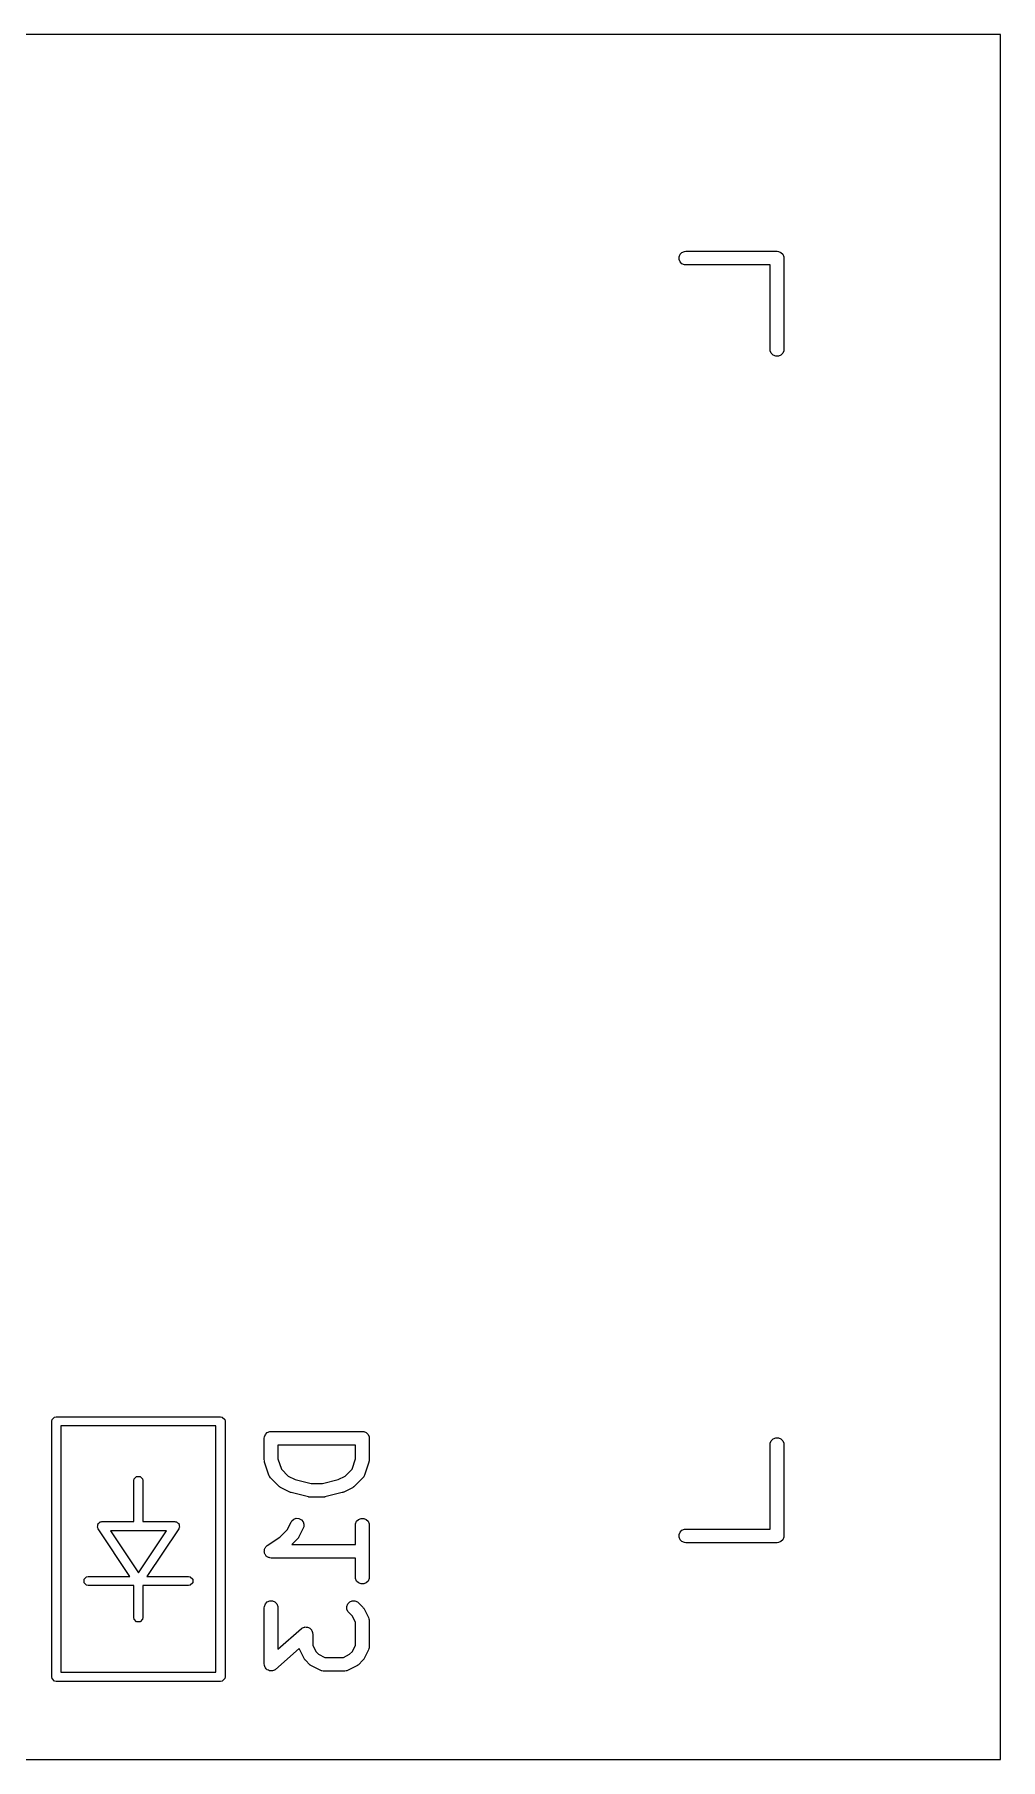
# Model space of a CAD drawing. Extents: x 100 to 190, y -154 to -36.
# Drawn here: x 151.26 to 161.85, y -114.22 to -95.32 of the extents above; entities that cross this region are included whole.
import ezdxf

# ---------------------------------------------------------------- set-up
doc = ezdxf.new("R2010")
doc.units = 0
doc.layers.add('BLACK', color=7, linetype='CONTINUOUS')

msp = doc.modelspace()

# ---------------------------------------------------------------- linework, layer by layer
at = {"layer": 'BLACK', "linetype": 'CONTINUOUS'}
for p, q in [((161.85, -95.325), (149.994871, -95.325)), ((161.85, -114.225), (161.85, -95.325)), ((158.33764, -97.733332), (158.358332, -97.71264)), ((158.358332, -97.71264), (158.385368, -97.701441)), ((158.385368, -97.701441), (158.4, -97.7)), ((158.4, -97.7), (159.4, -97.7)), ((159.4, -97.7), (159.414632, -97.701441)), ((159.414632, -97.701441), (159.441668, -97.71264)), ((159.441668, -97.71264), (159.46236, -97.733332)), ((158.326441, -97.760368), (158.33764, -97.733332)), ((158.326441, -97.789632), (158.326441, -97.760368)), ((158.33764, -97.816668), (158.326441, -97.789632)), ((158.358332, -97.83736), (158.33764, -97.816668)), ((158.385368, -97.848559), (158.358332, -97.83736)), ((158.4, -97.85), (158.385368, -97.848559)), ((159.325, -97.85), (158.4, -97.85)), ((159.325, -98.775), (159.325, -97.85)), ((159.46236, -97.733332), (159.473559, -97.760368)), ((159.473559, -97.760368), (159.475, -97.775)), ((159.475, -97.775), (159.475, -98.775)), ((159.326441, -98.789632), (159.325, -98.775)), ((159.33764, -98.816668), (159.326441, -98.789632)), ((159.358332, -98.83736), (159.33764, -98.816668)), ((159.385368, -98.848559), (159.358332, -98.83736)), ((159.441668, -98.83736), (159.414632, -98.848559)), ((159.46236, -98.816668), (159.441668, -98.83736)), ((159.473559, -98.789632), (159.46236, -98.816668)), ((159.475, -98.775), (159.473559, -98.789632)), ((159.414632, -98.848559), (159.385368, -98.848559)), ((151.45, -110.51875), (151.453806, -110.499616)), ((151.45, -113.31875), (151.45, -110.51875)), ((151.453806, -110.499616), (151.480866, -110.472556)), ((151.480866, -110.472556), (151.5, -110.46875)), ((151.5, -110.46875), (153.3, -110.46875)), ((153.3, -110.46875), (153.319134, -110.472556)), ((153.319134, -110.472556), (153.346194, -110.499616)), ((153.346194, -110.499616), (153.35, -110.51875)), ((153.35, -110.51875), (153.35, -113.31875)), ((151.55, -110.56875), (151.55, -113.26875)), ((153.25, -110.56875), (151.55, -110.56875)), ((153.25, -113.26875), (153.25, -110.56875)), ((153.779819, -110.704464), (153.78126, -110.689832)), ((153.779819, -110.942559), (153.779819, -110.704464)), ((153.78126, -110.689832), (153.792459, -110.662796)), ((153.792459, -110.662796), (153.813151, -110.642104)), ((153.813151, -110.642104), (153.840187, -110.630905)), ((153.840187, -110.630905), (153.854819, -110.629464)), ((153.854819, -110.629464), (154.854819, -110.629464)), ((154.854819, -110.629464), (154.869451, -110.630905)), ((154.869451, -110.630905), (154.896487, -110.642104)), ((154.896487, -110.642104), (154.917179, -110.662796)), ((154.917179, -110.662796), (154.928378, -110.689832)), ((154.928378, -110.689832), (154.929819, -110.704464)), ((154.929819, -110.704464), (154.929819, -110.942559)), ((159.326441, -110.760368), (159.33764, -110.733332)), ((159.33764, -110.733332), (159.358332, -110.71264)), ((159.358332, -110.71264), (159.385368, -110.701441)), ((159.385368, -110.701441), (159.414632, -110.701441)), ((159.414632, -110.701441), (159.441668, -110.71264)), ((159.441668, -110.71264), (159.46236, -110.733332)), ((159.46236, -110.733332), (159.473559, -110.760368)), ((153.780548, -110.949964), (153.779819, -110.942559)), ((154.779819, -110.779464), (153.929819, -110.779464)), ((153.929819, -110.779464), (153.929819, -110.930388)), ((153.929819, -110.930388), (153.96799, -111.044902)), ((154.741648, -111.044901), (154.779819, -110.930389)), ((154.779819, -110.930389), (154.779819, -110.779464)), ((154.929819, -110.942559), (154.929089, -110.949965)), ((159.325, -110.775), (159.326441, -110.760368)), ((159.325, -111.7), (159.325, -110.775)), ((159.473559, -110.760368), (159.475, -110.775)), ((159.475, -110.775), (159.475, -111.775)), ((152.353806, -111.149616), (152.380866, -111.122556)), ((152.380866, -111.122556), (152.419134, -111.122556)), ((152.419134, -111.122556), (152.446194, -111.149616)), ((153.780408, -110.951939), (153.780548, -110.949964)), ((153.780998, -110.954536), (153.780408, -110.951939)), ((153.78126, -110.957191), (153.780998, -110.954536)), ((153.782018, -110.959022), (153.78126, -110.957191)), ((153.783668, -110.966276), (153.782018, -110.959022)), ((153.831287, -111.109133), (153.783668, -110.966276)), ((153.837281, -111.122558), (153.831287, -111.109133)), ((153.839046, -111.124593), (153.837281, -111.122558)), ((153.840078, -111.127084), (153.839046, -111.124593)), ((153.849405, -111.138449), (153.840078, -111.127084)), ((153.96799, -111.044902), (154.042103, -111.119015)), ((154.042103, -111.119015), (154.11909, -111.157508)), ((154.590547, -111.157508), (154.667534, -111.119014)), ((154.667534, -111.119014), (154.741648, -111.044901)), ((154.869561, -111.127084), (154.860233, -111.138449)), ((154.870592, -111.124593), (154.869561, -111.127084)), ((154.872357, -111.122559), (154.870592, -111.124593)), ((154.878351, -111.109133), (154.872357, -111.122559)), ((154.92597, -110.966277), (154.878351, -111.109133)), ((154.927619, -110.959021), (154.92597, -110.966277)), ((154.928378, -110.957191), (154.927619, -110.959021)), ((154.928639, -110.954537), (154.928378, -110.957191)), ((154.92923, -110.95194), (154.928639, -110.954537)), ((154.929089, -110.949965), (154.92923, -110.95194)), ((152.35, -111.16875), (152.353806, -111.149616)), ((152.35, -111.61875), (152.35, -111.16875)), ((152.446194, -111.149616), (152.45, -111.16875)), ((152.45, -111.16875), (152.45, -111.61875)), ((153.944643, -111.233687), (153.849405, -111.138449)), ((153.950393, -111.238407), (153.944643, -111.233687)), ((153.951692, -111.239904), (153.950393, -111.238407)), ((153.953946, -111.241323), (153.951692, -111.239904)), ((153.956008, -111.243015), (153.953946, -111.241323)), ((153.95784, -111.243773), (153.956008, -111.243015)), ((153.964135, -111.247736), (153.95784, -111.243773)), ((154.059373, -111.295355), (153.964135, -111.247736)), ((154.060442, -111.295764), (154.059373, -111.295355)), ((154.060878, -111.296087), (154.060442, -111.295764)), ((154.067014, -111.298279), (154.060878, -111.296087)), ((154.073104, -111.30061), (154.067014, -111.298279)), ((154.073644, -111.300648), (154.073104, -111.30061)), ((154.074724, -111.301034), (154.073644, -111.300648)), ((154.2652, -111.348653), (154.074724, -111.301034)), ((154.11909, -111.157508), (154.292624, -111.200892)), ((154.292624, -111.200892), (154.417013, -111.200892)), ((154.417013, -111.200892), (154.590547, -111.157508)), ((154.634913, -111.301034), (154.444437, -111.348653)), ((154.635992, -111.300648), (154.634913, -111.301034)), ((154.636532, -111.30061), (154.635992, -111.300648)), ((154.642613, -111.298282), (154.636532, -111.30061)), ((154.648759, -111.296087), (154.642613, -111.298282)), ((154.649194, -111.295764), (154.648759, -111.296087)), ((154.650264, -111.295355), (154.649194, -111.295764)), ((154.745502, -111.247736), (154.650264, -111.295355)), ((154.751798, -111.243772), (154.745502, -111.247736)), ((154.753628, -111.243015), (154.751798, -111.243772)), ((154.755686, -111.241325), (154.753628, -111.243015)), ((154.757945, -111.239904), (154.755686, -111.241325)), ((154.759244, -111.238405), (154.757945, -111.239904)), ((154.764994, -111.233687), (154.759244, -111.238405)), ((154.860233, -111.138449), (154.764994, -111.233687)), ((154.267736, -111.349028), (154.2652, -111.348653)), ((154.268758, -111.349451), (154.267736, -111.349028)), ((154.27427, -111.349993), (154.268758, -111.349451)), ((154.279744, -111.350803), (154.27427, -111.349993)), ((154.280836, -111.35064), (154.279744, -111.350803)), ((154.28339, -111.350892), (154.280836, -111.35064)), ((154.426247, -111.350892), (154.28339, -111.350892)), ((154.4288, -111.35064), (154.426247, -111.350892)), ((154.429893, -111.350803), (154.4288, -111.35064)), ((154.435366, -111.349993), (154.429893, -111.350803)), ((154.440879, -111.349451), (154.435366, -111.349993)), ((154.4419, -111.349028), (154.440879, -111.349451)), ((154.444437, -111.348653), (154.4419, -111.349028)), ((151.950951, -111.678453), (151.953806, -111.664178)), ((151.953806, -111.685366), (151.950951, -111.678453)), ((151.953806, -111.649616), (151.957446, -111.645975)), ((151.953806, -111.664178), (151.953806, -111.649616)), ((151.953806, -111.687884), (151.953806, -111.685366)), ((151.955576, -111.689654), (151.953806, -111.687884)), ((151.958397, -111.696485), (151.955576, -111.689654)), ((151.957446, -111.645975), (151.958456, -111.640928)), ((152.306574, -112.21875), (151.958397, -111.696485)), ((151.958456, -111.640928), (151.970569, -111.632852)), ((151.970569, -111.632852), (151.980866, -111.622556)), ((151.980866, -111.622556), (151.988203, -111.621096)), ((151.988203, -111.621096), (151.990297, -111.619701)), ((151.990297, -111.619701), (151.992751, -111.620191)), ((151.992751, -111.620191), (152, -111.61875)), ((152, -111.61875), (152.35, -111.61875)), ((152.45, -111.61875), (152.8, -111.61875)), ((152.841602, -111.696485), (152.493426, -112.21875)), ((152.8, -111.61875), (152.807248, -111.620191)), ((152.807248, -111.620191), (152.809703, -111.619701)), ((152.809703, -111.619701), (152.811796, -111.621096)), ((152.811796, -111.621096), (152.819134, -111.622556)), ((152.819134, -111.622556), (152.82943, -111.632852)), ((152.82943, -111.632852), (152.841544, -111.640928)), ((152.841544, -111.640928), (152.842553, -111.645975)), ((152.844422, -111.689655), (152.841602, -111.696485)), ((152.842553, -111.645975), (152.846194, -111.649616)), ((152.846194, -111.687884), (152.844422, -111.689655)), ((152.846194, -111.649616), (152.846194, -111.664178)), ((152.846194, -111.664178), (152.849049, -111.678454)), ((152.849049, -111.678454), (152.846194, -111.685366)), ((152.846194, -111.685366), (152.846194, -111.687884)), ((154.031275, -111.707656), (154.073451, -111.623304)), ((154.073451, -111.623304), (154.081283, -111.610861)), ((154.081283, -111.610861), (154.103391, -111.591688)), ((154.103391, -111.591688), (154.131152, -111.582434)), ((154.131152, -111.582434), (154.160342, -111.584508)), ((154.207615, -111.690386), (154.159996, -111.785624)), ((154.160342, -111.584508), (154.186517, -111.597596)), ((154.186517, -111.597596), (154.20569, -111.619703)), ((154.20569, -111.619703), (154.214944, -111.647465)), ((154.21287, -111.676655), (154.207615, -111.690386)), ((154.214944, -111.647465), (154.21287, -111.676655)), ((154.779819, -111.656845), (154.78126, -111.642213)), ((154.779819, -111.867559), (154.779819, -111.656845)), ((154.78126, -111.642213), (154.792459, -111.615177)), ((154.792459, -111.615177), (154.813151, -111.594485)), ((154.813151, -111.594485), (154.840187, -111.583286)), ((154.840187, -111.583286), (154.869451, -111.583286)), ((154.869451, -111.583286), (154.896487, -111.594485)), ((154.896487, -111.594485), (154.917179, -111.615177)), ((154.917179, -111.615177), (154.928378, -111.642213)), ((154.928378, -111.642213), (154.929819, -111.656845)), ((154.929819, -111.656845), (154.929819, -112.228273)), ((152.093426, -111.71875), (152.399999, -112.178611)), ((152.706574, -111.71875), (152.093426, -111.71875)), ((152.399999, -112.178611), (152.706574, -111.71875)), ((153.801841, -111.889471), (153.813099, -111.88025)), ((153.813099, -111.88025), (153.813151, -111.880199)), ((153.813151, -111.880199), (153.813173, -111.880189)), ((153.813173, -111.880189), (153.813216, -111.880155)), ((153.813216, -111.880155), (153.949894, -111.789036)), ((153.949894, -111.789036), (154.031275, -111.707656)), ((154.145947, -111.805116), (154.083504, -111.867559)), ((154.083504, -111.867559), (154.779819, -111.867559)), ((154.150667, -111.799365), (154.145947, -111.805116)), ((154.152164, -111.798067), (154.150667, -111.799365)), ((154.153583, -111.795812), (154.152164, -111.798067)), ((154.155275, -111.793751), (154.153583, -111.795812)), ((154.156033, -111.791918), (154.155275, -111.793751)), ((154.159996, -111.785624), (154.156033, -111.791918)), ((158.326441, -111.760368), (158.33764, -111.733332)), ((158.326441, -111.789632), (158.326441, -111.760368)), ((158.33764, -111.816668), (158.326441, -111.789632)), ((158.33764, -111.733332), (158.358332, -111.71264)), ((158.358332, -111.83736), (158.33764, -111.816668)), ((158.358332, -111.71264), (158.385368, -111.701441)), ((158.385368, -111.848559), (158.358332, -111.83736)), ((158.385368, -111.701441), (158.4, -111.7)), ((158.4, -111.85), (158.385368, -111.848559)), ((158.4, -111.7), (159.325, -111.7)), ((159.4, -111.85), (158.4, -111.85)), ((159.414632, -111.848559), (159.4, -111.85)), ((159.441668, -111.83736), (159.414632, -111.848559)), ((159.46236, -111.816668), (159.441668, -111.83736)), ((159.473559, -111.789632), (159.46236, -111.816668)), ((159.475, -111.775), (159.473559, -111.789632)), ((153.779819, -111.94248), (153.78126, -111.935275)), ((153.78126, -111.949764), (153.779819, -111.94248)), ((153.78126, -111.927927), (153.784101, -111.921066)), ((153.78126, -111.935275), (153.78126, -111.927927)), ((153.78126, -111.957191), (153.78126, -111.949764)), ((153.784072, -111.963979), (153.78126, -111.957191)), ((153.785498, -111.971188), (153.784072, -111.963979)), ((153.784101, -111.921066), (153.785558, -111.913786)), ((153.789617, -111.977366), (153.785498, -111.971188)), ((153.785558, -111.913786), (153.789646, -111.90768)), ((153.792459, -111.984227), (153.789617, -111.977366)), ((153.789646, -111.90768), (153.792459, -111.900891)), ((153.792459, -111.900891), (153.797709, -111.89564)), ((153.797654, -111.989422), (153.792459, -111.984227)), ((153.801731, -111.995537), (153.797654, -111.989422)), ((153.797709, -111.89564), (153.801841, -111.889471)), ((153.8079, -111.999668), (153.801731, -111.995537)), ((153.813151, -112.004919), (153.8079, -111.999668)), ((153.81994, -112.007731), (153.813151, -112.004919)), ((153.826046, -112.01182), (153.81994, -112.007731)), ((153.833326, -112.013276), (153.826046, -112.01182)), ((153.840187, -112.016118), (153.833326, -112.013276)), ((153.854663, -112.017543), (153.840187, -112.016118)), ((153.85474, -112.017559), (153.854663, -112.017543)), ((153.854766, -112.017553), (153.85474, -112.017559)), ((153.854819, -112.017559), (153.854766, -112.017553)), ((154.779819, -112.017559), (153.854819, -112.017559)), ((154.779819, -112.228273), (154.779819, -112.017559)), ((151.803806, -112.249616), (151.830866, -112.222556)), ((151.803806, -112.287884), (151.803806, -112.249616)), ((151.830866, -112.222556), (151.85, -112.21875)), ((151.85, -112.21875), (152.306574, -112.21875)), ((152.493426, -112.21875), (152.95, -112.21875)), ((152.95, -112.21875), (152.969134, -112.222556)), ((152.969134, -112.222556), (152.996194, -112.249616)), ((152.996194, -112.249616), (152.996194, -112.287884)), ((154.78126, -112.242905), (154.779819, -112.228273)), ((154.792459, -112.269941), (154.78126, -112.242905)), ((154.928378, -112.242905), (154.917179, -112.269941)), ((154.929819, -112.228273), (154.928378, -112.242905)), ((151.830866, -112.314944), (151.803806, -112.287884)), ((151.85, -112.31875), (151.830866, -112.314944)), ((152.35, -112.31875), (151.85, -112.31875)), ((152.35, -112.66875), (152.35, -112.31875)), ((152.95, -112.31875), (152.45, -112.31875)), ((152.45, -112.31875), (152.45, -112.66875)), ((152.969134, -112.314944), (152.95, -112.31875)), ((152.996194, -112.287884), (152.969134, -112.314944)), ((154.813151, -112.290633), (154.792459, -112.269941)), ((154.840187, -112.301832), (154.813151, -112.290633)), ((154.869451, -112.301832), (154.840187, -112.301832)), ((154.896487, -112.290633), (154.869451, -112.301832)), ((154.917179, -112.269941), (154.896487, -112.290633)), ((153.779819, -112.561607), (153.78126, -112.546975)), ((153.779819, -113.180654), (153.779819, -112.561607)), ((153.78126, -112.546975), (153.792459, -112.519939)), ((153.792459, -112.519939), (153.813151, -112.499247)), ((153.813151, -112.499247), (153.840187, -112.488048)), ((153.840187, -112.488048), (153.869451, -112.488048)), ((153.869451, -112.488048), (153.896487, -112.499247)), ((153.896487, -112.499247), (153.917179, -112.519939)), ((153.917179, -112.519939), (153.928378, -112.546975)), ((153.928378, -112.546975), (153.929819, -112.561607)), ((153.929819, -112.561607), (153.929819, -113.015371)), ((154.686021, -112.546976), (154.697219, -112.51994)), ((154.686021, -112.576239), (154.686021, -112.546976)), ((154.69722, -112.603275), (154.686021, -112.576239)), ((154.697219, -112.51994), (154.717912, -112.499247)), ((154.706548, -112.614641), (154.69722, -112.603275)), ((154.745561, -112.653653), (154.706548, -112.614641)), ((154.717912, -112.499247), (154.744948, -112.488048)), ((154.744948, -112.488048), (154.774211, -112.488048)), ((154.774211, -112.488048), (154.801247, -112.499246)), ((154.801247, -112.499246), (154.812612, -112.508573)), ((154.812612, -112.508573), (154.860232, -112.556192)), ((154.860232, -112.556192), (154.86495, -112.561941)), ((154.86495, -112.561941), (154.86645, -112.563242)), ((154.86645, -112.563242), (154.867872, -112.565501)), ((154.867872, -112.565501), (154.86956, -112.567558)), ((154.86956, -112.567558), (154.870317, -112.569385)), ((154.870317, -112.569385), (154.874282, -112.575685)), ((154.874282, -112.575685), (154.921901, -112.670923)), ((152.353806, -112.687884), (152.35, -112.66875)), ((152.380866, -112.714944), (152.353806, -112.687884)), ((152.419134, -112.714944), (152.380866, -112.714944)), ((152.446194, -112.687884), (152.419134, -112.714944)), ((152.45, -112.66875), (152.446194, -112.687884)), ((153.929819, -113.015371), (154.186383, -112.790878)), ((154.186383, -112.790878), (154.192707, -112.786356)), ((154.192707, -112.786356), (154.194103, -112.784961)), ((154.194103, -112.784961), (154.195426, -112.784412)), ((154.195426, -112.784412), (154.198344, -112.782327)), ((154.198344, -112.782327), (154.209881, -112.778425)), ((154.209881, -112.778425), (154.221139, -112.773762)), ((154.221139, -112.773762), (154.22367, -112.773762)), ((154.22367, -112.773762), (154.226065, -112.772952)), ((154.226065, -112.772952), (154.238218, -112.773762)), ((154.238218, -112.773762), (154.250403, -112.773762)), ((154.250403, -112.773762), (154.252739, -112.774729)), ((154.252739, -112.774729), (154.255263, -112.774898)), ((154.255263, -112.774898), (154.266188, -112.7803)), ((154.266188, -112.7803), (154.277439, -112.784961)), ((154.277439, -112.784961), (154.279225, -112.786747)), ((154.279225, -112.786747), (154.281495, -112.78787)), ((154.281495, -112.78787), (154.28952, -112.797042)), ((154.28952, -112.797042), (154.298131, -112.805653)), ((154.298131, -112.805653), (154.299099, -112.807989)), ((154.299099, -112.807989), (154.300765, -112.809894)), ((154.300765, -112.809894), (154.304666, -112.821431)), ((154.304666, -112.821431), (154.30933, -112.832689)), ((154.30933, -112.832689), (154.309681, -112.836259)), ((154.779819, -112.722169), (154.745561, -112.653653)), ((154.779819, -112.972473), (154.779819, -112.722169)), ((154.921901, -112.670923), (154.927156, -112.684654)), ((154.927156, -112.684654), (154.927347, -112.687343)), ((154.927347, -112.687343), (154.928378, -112.689832)), ((154.928378, -112.689832), (154.929819, -112.704464)), ((154.929819, -112.704464), (154.929819, -112.990178)), ((154.163516, -113.010201), (153.904207, -113.237097)), ((154.168689, -113.023719), (154.163516, -113.010201)), ((154.309681, -112.836259), (154.31014, -112.837615)), ((154.31014, -112.837615), (154.310008, -112.839582)), ((154.310008, -112.839582), (154.310771, -112.847321)), ((154.310771, -112.847321), (154.310771, -112.972473)), ((154.310771, -112.972473), (154.345029, -113.040989)), ((154.745561, -113.040988), (154.779819, -112.972473)), ((154.927156, -113.009988), (154.921901, -113.023719)), ((154.927347, -113.007298), (154.927156, -113.009988)), ((154.928378, -113.00481), (154.927347, -113.007298)), ((154.929819, -112.990178), (154.928378, -113.00481)), ((153.780581, -113.188392), (153.779819, -113.180654)), ((153.78045, -113.19036), (153.780581, -113.188392)), ((153.780908, -113.191715), (153.78045, -113.19036)), ((153.78126, -113.195286), (153.780908, -113.191715)), ((153.785923, -113.206543), (153.78126, -113.195286)), ((153.789825, -113.218081), (153.785923, -113.206543)), ((154.216308, -113.118957), (154.168689, -113.023719)), ((154.220272, -113.125256), (154.216308, -113.118957)), ((154.22103, -113.127084), (154.220272, -113.125256)), ((154.222718, -113.12914), (154.22103, -113.127084)), ((154.22414, -113.1314), (154.222718, -113.12914)), ((154.225638, -113.132699), (154.22414, -113.1314)), ((154.230357, -113.138449), (154.225638, -113.132699)), ((154.277976, -113.186068), (154.230357, -113.138449)), ((154.283725, -113.190786), (154.277976, -113.186068)), ((154.285025, -113.192285), (154.283725, -113.190786)), ((154.287284, -113.193706), (154.285025, -113.192285)), ((154.289341, -113.195395), (154.287284, -113.193706)), ((154.291168, -113.196152), (154.289341, -113.195395)), ((154.297468, -113.200117), (154.291168, -113.196152)), ((154.392706, -113.247736), (154.297468, -113.200117)), ((154.345029, -113.040989), (154.375436, -113.071396)), ((154.375436, -113.071396), (154.443952, -113.105654)), ((154.443952, -113.105654), (154.646637, -113.105654)), ((154.646637, -113.105654), (154.715153, -113.071395)), ((154.793121, -113.200117), (154.697883, -113.247736)), ((154.715153, -113.071395), (154.745561, -113.040988)), ((154.799417, -113.196153), (154.793121, -113.200117)), ((154.801247, -113.195396), (154.799417, -113.196153)), ((154.803305, -113.193706), (154.801247, -113.195396)), ((154.805564, -113.192285), (154.803305, -113.193706)), ((154.806863, -113.190786), (154.805564, -113.192285)), ((154.812612, -113.186069), (154.806863, -113.190786)), ((154.860232, -113.13845), (154.812612, -113.186069)), ((154.86495, -113.1327), (154.860232, -113.13845)), ((154.86645, -113.1314), (154.86495, -113.1327)), ((154.867872, -113.12914), (154.86645, -113.1314)), ((154.86956, -113.127084), (154.867872, -113.12914)), ((154.870317, -113.125256), (154.86956, -113.127084)), ((154.874282, -113.118957), (154.870317, -113.125256)), ((154.921901, -113.023719), (154.874282, -113.118957)), ((151.453806, -113.337884), (151.45, -113.31875)), ((151.480866, -113.364944), (151.453806, -113.337884)), ((151.5, -113.36875), (151.480866, -113.364944)), ((153.3, -113.36875), (151.5, -113.36875)), ((151.55, -113.26875), (153.25, -113.26875)), ((153.319134, -113.364944), (153.3, -113.36875)), ((153.346194, -113.337884), (153.319134, -113.364944)), ((153.35, -113.31875), (153.346194, -113.337884)), ((153.79149, -113.219985), (153.789825, -113.218081)), ((153.792459, -113.222322), (153.79149, -113.219985)), ((153.801069, -113.230932), (153.792459, -113.222322)), ((153.809095, -113.240105), (153.801069, -113.230932)), ((153.811364, -113.241227), (153.809095, -113.240105)), ((153.813151, -113.243014), (153.811364, -113.241227)), ((153.824401, -113.247674), (153.813151, -113.243014)), ((153.835327, -113.253077), (153.824401, -113.247674)), ((153.83785, -113.253245), (153.835327, -113.253077)), ((153.840187, -113.254213), (153.83785, -113.253245)), ((153.852372, -113.254213), (153.840187, -113.254213)), ((153.864525, -113.255023), (153.852372, -113.254213)), ((153.86692, -113.254213), (153.864525, -113.255023)), ((153.869451, -113.254213), (153.86692, -113.254213)), ((153.880708, -113.249549), (153.869451, -113.254213)), ((153.892246, -113.245648), (153.880708, -113.249549)), ((153.895163, -113.243562), (153.892246, -113.245648)), ((153.896487, -113.243014), (153.895163, -113.243562)), ((153.897882, -113.241618), (153.896487, -113.243014)), ((153.904207, -113.237097), (153.897882, -113.241618)), ((154.406437, -113.252991), (154.392706, -113.247736)), ((154.409126, -113.253182), (154.406437, -113.252991)), ((154.411615, -113.254213), (154.409126, -113.253182)), ((154.426247, -113.255654), (154.411615, -113.254213)), ((154.664342, -113.255654), (154.426247, -113.255654)), ((154.678974, -113.254213), (154.664342, -113.255654)), ((154.681463, -113.253181), (154.678974, -113.254213)), ((154.684151, -113.252991), (154.681463, -113.253181)), ((154.697883, -113.247736), (154.684151, -113.252991)), ((142.95, -114.225), (161.85, -114.225))]:
    msp.add_line(p, q, dxfattribs=at)

doc.saveas('drawing.dxf')
